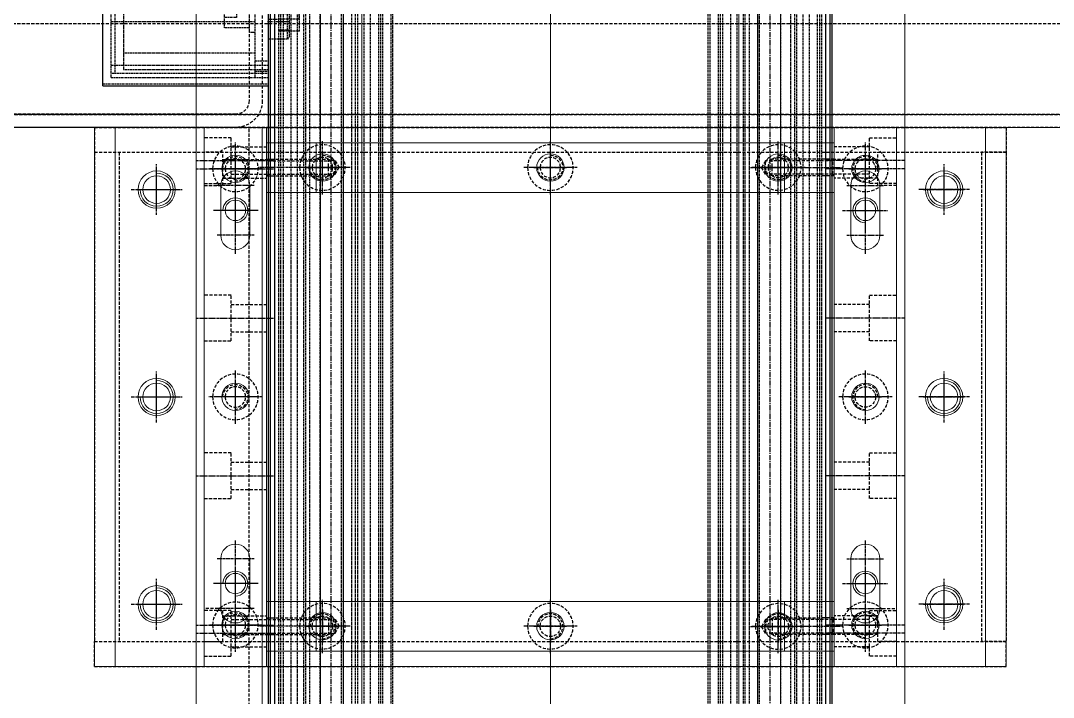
# Model space of a CAD drawing. Header units: millimetres. Extents: x -32759 to 129432, y 390 to 54305.
# Drawn here: x 20758.7 to 21007.9, y 26149.5 to 26312.6 of the extents above; entities that cross this region are included whole.
import ezdxf

# ---------------------------------------------------------------- set-up
doc = ezdxf.new("R2010")
doc.units = ezdxf.units.MM
for name, pattern in [('CENTER', [2, 1.25, -0.25, 0.25, -0.25]), ('CNS_SOLID', [0]), ('HIDDEN', [0.375, 0.25, -0.125])]:
    doc.linetypes.add(name, pattern=pattern)
for name, color, linetype, lineweight in [('_BODY', 7, 'Continuous', 13), ('AM_4', 3, 'Continuous', 25), ('thread', 3, 'Continuous', 25), ('vis', 7, 'CNS_SOLID', 30)]:
    doc.layers.add(name, color=color, linetype=linetype, lineweight=lineweight)
for name, color, linetype in [('CENTER', 1, 'CENTER'), ('CL', 1, 'CENTER'), ('HIDDEN', 2, 'HIDDEN'), ('HL', 2, 'HIDDEN')]:
    doc.layers.add(name, color=color, linetype=linetype)

# ---------------------------------------------------------------- blocks, each defined once
blk = doc.blocks.new('y8ll')
at = {"ltscale": 0.5}
blk.add_line((206532.54, 29889.07), (205707.54, 29889.07), dxfattribs=at)
at = {"layer": 'HL', "ltscale": 3}
blk.add_line((205707.54, 29885.87), (206532.54, 29885.87), dxfattribs=at)
blk = doc.blocks.new('78544')
at = {"color": 0, "rotation": 90}
blk.add_blockref('y8ll', (222708.38, -183563.49), dxfattribs=at)
blk = doc.blocks.new('567W')
at = {"ltscale": 0.5}
for q in [(197944.89, 18128.05), (198484.89, 18053.05)]:
    blk.add_line((198484.89, 18128.05), q, dxfattribs=at)
at = {"layer": 'HL', "ltscale": 3}
blk.add_line((197944.89, 18124.85), (198484.89, 18124.85), dxfattribs=at)
blk = doc.blocks.new('875654')
at = {"layer": 'HL', "ltscale": 3}
for p, q in [((237346.1, 2606.34), (237283.9, 2606.34)), ((237346.1, 2603.14), (237283.9, 2603.14)), ((237277.5, 2599.94), (237277.5, 2537.74)), ((237280.7, 2599.94), (237280.7, 2537.74)), ((237349.3, 2537.74), (237349.3, 2599.94)), ((237352.5, 2537.74), (237352.5, 2599.94)), ((237283.9, 2534.54), (237346.1, 2534.54)), ((237283.9, 2531.34), (237346.1, 2531.34))]:
    blk.add_line(p, q, dxfattribs=at)
for centre, radius, start, end in [((237283.9, 2599.94), 6.4, 90, 180), ((237346.1, 2599.94), 6.4, 0, 90), ((237283.9, 2599.94), 3.2, 90, 180), ((237346.1, 2599.94), 3.2, 0, 90), ((237283.9, 2537.74), 6.4, 180, 270), ((237283.9, 2537.74), 3.2, 180, 270), ((237346.1, 2537.74), 6.4, 270, 0), ((237346.1, 2537.74), 3.2, 270, 0)]:
    blk.add_arc(centre, radius, start, end, dxfattribs=at)
blk = doc.blocks.new('574534')
at = {"color": 0, "rotation": 90}
blk.add_blockref('y8ll', (224797.89, -186403.08), dxfattribs=at)
blk.add_blockref('567W', (-3576.07, 1601.41))
at = {"color": 0}
blk.add_blockref('875654', (-42368.68, 17123.12), dxfattribs=at)
blk = doc.blocks.new('TUWW')
at = {"ltscale": 0.5}
blk.add_circle((205051.78, 17531.93), 3.32, dxfattribs=at)
at = {"color": 1, "ltscale": 0.5}
blk.add_arc((205051.78, 17531.93), 4, 270, 180, dxfattribs=at)
at = {"layer": 'CL', "ltscale": 0.5}
for p, q in [((205051.78, 17536.93), (205051.78, 17526.93)), ((205046.78, 17531.93), (205056.78, 17531.93))]:
    blk.add_line(p, q, dxfattribs=at)
blk = doc.blocks.new('463W5')
at = {"ltscale": 0.5}
for p, q in [((206417.34, 17735.84), (206417.34, 17865.84)), ((206637.34, 17865.84), (206417.34, 17865.84)), ((206637.34, 17735.84), (206637.34, 17865.84)), ((206637.34, 17735.84), (206417.34, 17735.84))]:
    blk.add_line(p, q, dxfattribs=at)
for p in [(1380.56, 318.91), (1570.56, 318.91), (1380.56, 268.91), (1570.56, 268.91), (1380.56, 218.91), (1570.56, 218.91)]:
    blk.add_blockref('TUWW', p)
blk = doc.blocks.new('5675463W')
at = {"layer": 'HL', "ltscale": 3}
for p, q in [((206417.34, 17296.68), (206417.34, 17302.68)), ((206417.34, 17302.68), (206637.34, 17302.68)), ((206637.34, 17296.68), (206637.34, 17302.68)), ((206417.34, 17296.68), (206637.34, 17296.68))]:
    blk.add_line(p, q, dxfattribs=at)
blk = doc.blocks.new('R6WTETE')
at = {"layer": 'HL', "ltscale": 3}
for p, q in [((206923.62, 17296.68), (206923.62, 17302.68)), ((206923.62, 17302.68), (207041.62, 17302.68)), ((207041.62, 17296.68), (207041.62, 17302.68)), ((206923.62, 17296.68), (207041.62, 17296.68))]:
    blk.add_line(p, q, dxfattribs=at)
blk = doc.blocks.new('56TWETW')
for name, p in [('463W5', (0, 419.19)), ('5675463W', (0, 858.34))]:
    blk.add_blockref(name, p)
at = {"xscale": -1}
for name, p, rotation in [('5675463W', (0, 35581.71), 180), ('R6WTETE', (189120.66, -188762.59), 270)]:
    blk.add_blockref(name, p, dxfattribs=dict(at, rotation=rotation))
at = {"rotation": 90}
blk.add_blockref('R6WTETE', (223934.02, -188762.59), dxfattribs=at)
blk = doc.blocks.new('r6werw4t')
at = {"ltscale": 0.5}
blk.add_line((165472.76, 36093.26), (164562.76, 36093.26), dxfattribs=at)
blk = doc.blocks.new('t7werwt')
at = {"layer": 'HL', "ltscale": 3}
blk.add_line((165419.76, 33415.3), (164615.76, 33415.3), dxfattribs=at)
blk = doc.blocks.new('578w4w')
at = {"layer": 'HL', "ltscale": 3}
blk.add_line((163937.56, 33730.06), (163133.56, 33730.06), dxfattribs=at)
blk = doc.blocks.new('56w4w')
at = {"layer": 'HL', "ltscale": 3}
for p, q in [((163987.56, 34196.27), (163083.56, 34196.27)), ((163987.56, 34193.27), (163083.56, 34193.27))]:
    blk.add_line(p, q, dxfattribs=at)
blk = doc.blocks.new('6uwtrt')
for name, p in [('r6werw4t', (-3640.08, 0)), ('56w4w', (-2157.89, 1896.99)), ('t7werwt', (-3640.08, 2652.97)), ('578w4w', (-2157.89, 2338.2))]:
    blk.add_blockref(name, p)
blk = doc.blocks.new('5uwerwt')
at = {"rotation": 90}
blk.add_blockref('6uwtrt', (192830.5, -128822.19), dxfattribs=at)
blk = doc.blocks.new('37_CVGC_40_m_0_in_CVGC_100_650_40_TA220_SCM_60_H_B_4')
at = {"layer": 'AM_4'}
for p, q in [((-1, 108), (-1, 68)), ((146, 108), (146, 68))]:
    blk.add_line(p, q, dxfattribs=at)
at = {"layer": 'CENTER'}
for p, q in [((22.59, 104), (22.59, 58.2)), ((4.09, 88.6), (4.09, 57.8)), ((12.59, 88.6), (12.59, 57.8)), ((91, 79.6), (91, 59.8)), ((151, 79.6), (151, 59.8)), ((23, 71.36), (23, 67.84)), ((-9.5, 68.25), (-9.5, 62.75)), ((154.5, 68.25), (154.5, 62.75))]:
    blk.add_line(p, q, dxfattribs=at)
at = {"layer": 'HIDDEN'}
for p, q in [((-24.5, 108), (-24.5, 68)), ((169.5, 108), (169.5, 68)), ((-23, 106), (-23, 68)), ((168, 106), (-23, 106)), ((-22, 68), (-22, 106)), ((167, 105), (-22, 105)), ((-20, 106), (-20, 68)), ((-9.5, 106), (-9.5, 71.2)), ((-4.73, 106), (-4.73, 103)), ((-4.5, 71.2), (-4.5, 106)), ((149.5, 106), (149.5, 71.2)), ((149.73, 103), (149.73, 106)), ((154.5, 106), (154.5, 71.2)), ((165, 106), (165, 68)), ((167, 68), (167, 106)), ((168, 106), (168, 68)), ((-21, 103), (-21, 68)), ((-21, 103), (166, 103)), ((-17, 103), (-17, 71.2)), ((16.09, 102.5), (29.09, 102.5)), ((16.09, 102.5), (16.09, 97.5)), ((20.09, 98.7), (20.09, 102.5)), ((22.59, 98.7), (22.59, 102.5)), ((25.09, 98.7), (25.09, 102.5)), ((29.09, 97.5), (29.09, 102.5)), ((162, 103), (162, 71.2)), ((166, 103), (166, 68)), ((14.89, 97.5), (30.29, 97.5)), ((14.89, 97.5), (14.89, 95.5)), ((20.09, 98.7), (25.09, 98.7)), ((30.29, 95.5), (30.29, 97.5)), ((11.59, 95.5), (11.59, 88.5)), ((18.62, 95.5), (33.59, 95.5)), ((33.59, 88.5), (33.59, 95.5)), ((11.59, 88.5), (33.59, 88.5)), ((16.59, 88.5), (16.59, 85.5)), ((28.59, 85.5), (28.59, 88.5)), ((-2.41, 87.2), (-2.41, 79.2)), ((-2.41, 87.2), (19.09, 87.2)), ((1.09, 83.2), (1.09, 87.2)), ((4.09, 83.2), (4.09, 87.2)), ((6.09, 87.2), (6.09, 79.2)), ((7.09, 83.2), (7.09, 87.2)), ((9.59, 83.2), (9.59, 87.2)), ((10.59, 79.2), (10.59, 87.2)), ((11.59, 85.5), (33.59, 85.5)), ((11.59, 85.5), (11.59, 78.5)), ((12.59, 83.2), (12.59, 87.2)), ((15.59, 83.2), (15.59, 87.2)), ((19.09, 79.2), (19.09, 87.2)), ((33.59, 78.5), (33.59, 85.5)), ((1.09, 83.2), (7.09, 83.2)), ((9.59, 83.2), (15.59, 83.2)), ((-3.61, 79.2), (20.29, 79.2)), ((-3.61, 79.2), (-3.61, 77.2)), ((4.89, 79.2), (4.89, 77.2)), ((11.79, 77.2), (11.79, 79.2)), ((18.59, 78.5), (18.59, 77.2)), ((18.62, 78.5), (33.59, 78.5)), ((20.29, 77.2), (20.29, 79.2)), ((26.59, 77.2), (26.59, 78.5)), ((86, 78.7), (96, 78.7)), ((86, 78.7), (86, 72.7)), ((88.5, 75.7), (88.5, 78.7)), ((91, 75.7), (91, 78.7)), ((93.5, 75.7), (93.5, 78.7)), ((96, 72.7), (96, 78.7)), ((146, 78.7), (156, 78.7)), ((148.5, 75.7), (148.5, 78.7)), ((151, 75.7), (151, 78.7)), ((153.5, 75.7), (153.5, 78.7)), ((156, 72.7), (156, 78.7)), ((34.05, 77.2), (-8.41, 77.2)), ((-8.41, 77.2), (-8.41, 71.2)), ((-7.86, 77.2), (-7.86, 71.2)), ((6, 77.2), (6, 71.2)), ((8.05, 77.2), (8.05, 71.2)), ((17.59, 77.2), (17.59, 71.2)), ((19.64, 77.2), (19.64, 71.2)), ((33.5, 77.2), (33.5, 71.2)), ((34.05, 77.2), (34.05, 71.2)), ((88.5, 75.7), (93.5, 75.7)), ((148.5, 75.7), (153.5, 75.7)), ((18.59, 72.5), (26.59, 72.5)), ((18.59, 72.5), (18.59, 71.2)), ((26.59, 71.2), (26.59, 72.5)), ((84.9, 72.7), (97.1, 72.7)), ((84.9, 72.7), (84.9, 71.2)), ((97.1, 71.2), (97.1, 72.7)), ((144.9, 72.7), (157.1, 72.7)), ((144.9, 72.7), (144.9, 71.2)), ((157.1, 71.2), (157.1, 72.7)), ((168, 71.2), (-23, 71.2)), ((-21.5, 68), (-21.5, 71.2)), ((-19, 68), (-19, 71.2)), ((-4.4, 71), (-4.4, 68)), ((21.09, 71), (-4.4, 71)), ((-4.33, 71.2), (-4.33, 68)), ((0, 68), (0, 71.2)), ((0.09, 71.2), (0.09, 71)), ((4.09, 68), (4.09, 71)), ((4.09, 71), (4.09, 68)), ((4.11, 71), (4.11, 68)), ((12.55, 70.95), (4.13, 70.95)), ((4.13, 70.95), (4.13, 67.95)), ((4.15, 70.95), (4.15, 67.95)), ((4.33, 71.2), (4.33, 68)), ((8, 68), (8, 71.2)), ((8.09, 71), (8.09, 71.2)), ((8.59, 71.2), (8.59, 71)), ((11, 68), (11, 71.2)), ((12.53, 67.95), (12.53, 70.95)), ((12.55, 67.95), (12.55, 70.95)), ((12.57, 68), (12.57, 71)), ((12.6, 68), (12.6, 71)), ((12.6, 71), (12.6, 68)), ((16.59, 71), (16.59, 71.2)), ((21, 71.2), (21.38, 70.82)), ((21.09, 68), (21.09, 71)), ((21.17, 71.2), (21.17, 68)), ((21.38, 70.82), (21.38, 68.38)), ((21.38, 70.82), (24.62, 70.82)), ((24.62, 70.82), (25, 71.2)), ((24.62, 68.38), (24.62, 70.82)), ((29.83, 71.2), (29.83, 68)), ((30.5, 68), (30.5, 71.2)), ((59.23, 71.2), (59.23, 68)), ((66.23, 68), (66.23, 71.2)), ((81, 71.2), (81, 68)), ((118, 68), (118, 71.2)), ((132.77, 71.2), (132.77, 68)), ((139.77, 68), (139.77, 71.2)), ((164, 68), (164, 71.2)), ((166.5, 68), (166.5, 71.2)), ((-13.75, 68), (-13.75, 63.5)), ((-7.52, 68), (-7.52, 67)), ((-5.25, 63.5), (-5.25, 68)), ((0.97, 68), (0.97, 67)), ((0.99, 68), (0.99, 67)), ((4.15, 67.95), (1.01, 67.95)), ((1.01, 67.95), (1.01, 67.02)), ((1.04, 67.95), (1.04, 67.02)), ((7.2, 67), (7.2, 68)), ((9.48, 68), (9.48, 67)), ((15.67, 67.95), (12.53, 67.95)), ((15.65, 67.02), (15.65, 67.95)), ((15.67, 67.02), (15.67, 67.95)), ((15.69, 67), (15.69, 68)), ((15.72, 67), (15.72, 68)), ((21.38, 68.38), (21, 68)), ((21.38, 68.38), (24.62, 68.38)), ((24.2, 67), (24.2, 68)), ((25, 68), (24.62, 68.38)), ((88, 68), (88, 65.5)), ((94, 65.5), (94, 68)), ((148, 68), (148, 65.5)), ((150.25, 68), (150.25, 63.5)), ((154, 65.5), (154, 68)), ((158.75, 63.5), (158.75, 68)), ((-11.5, 65.5), (-11.5, 63)), ((-7.5, 65.5), (-11.5, 65.5)), ((-9.5, 65.5), (-9.5, 63)), ((0.97, 67), (-7.52, 67)), ((-7.52, 67), (-3.62, 62)), ((-7.5, 65.5), (-7.5, 63)), ((0.97, 67), (4.87, 62)), ((15.69, 67), (0.99, 67)), ((0.99, 67), (4.89, 62)), ((1.01, 67.02), (4.88, 62.05)), ((1.04, 67.02), (1.01, 67.02)), ((1.04, 67.02), (4.91, 62.05)), ((3.31, 62), (7.2, 67)), ((9.48, 67), (13.38, 62)), ((11.77, 62.05), (15.65, 67.02)), ((11.79, 62), (15.69, 67)), ((11.8, 62.05), (15.67, 67.02)), ((11.82, 62), (15.72, 67)), ((15.67, 67.02), (15.65, 67.02)), ((24.2, 67), (15.72, 67)), ((20.31, 62), (24.2, 67)), ((85.23, 60.5), (85.23, 65.5)), ((88.11, 60.5), (88.11, 65.5)), ((93.89, 60.5), (93.89, 65.5)), ((96.77, 60.5), (96.77, 65.5)), ((145.23, 60.5), (145.23, 65.5)), ((148.11, 60.5), (148.11, 65.5)), ((152.5, 65.5), (152.5, 63)), ((153.89, 60.5), (153.89, 65.5)), ((154.5, 65.5), (154.5, 63)), ((156.5, 65.5), (156.5, 63)), ((156.77, 60.5), (156.77, 65.5)), ((-13.75, 63.5), (-5.25, 63.5)), ((-13.75, 63.5), (-13.25, 63)), ((-13.25, 63), (-5.75, 63)), ((-5.75, 63), (-5.25, 63.5)), ((150.25, 63.5), (150.75, 63)), ((150.25, 63.5), (158.75, 63.5)), ((150.75, 63), (158.25, 63)), ((158.25, 63), (158.75, 63.5)), ((20.31, 62), (-3.62, 62)), ((0.09, 62), (0.09, 59.2)), ((4.88, 62.05), (11.8, 62.05)), ((8.09, 59.2), (8.09, 62)), ((8.59, 62), (8.59, 59.2)), ((16.59, 59.2), (16.59, 62)), ((96.77, 60.5), (85.23, 60.5)), ((88, 60.7), (94, 60.7)), ((88, 60.7), (88, 60.5)), ((94, 60.5), (94, 60.7)), ((156.77, 60.5), (145.23, 60.5)), ((148, 60.7), (154, 60.7)), ((148, 60.7), (148, 60.5)), ((154, 60.5), (154, 60.7)), ((0.09, 59.2), (8.09, 59.2)), ((8.59, 59.2), (16.59, 59.2))]:
    blk.add_line(p, q, dxfattribs=at)
at = {"layer": 'thread'}
for p, q in [((21, 71.2), (21, 68)), ((25, 71.2), (25, 68))]:
    blk.add_line(p, q, dxfattribs=at)
at = {"layer": 'vis'}
for p, q in [((-25, 108), (-25, 68)), ((170, 108), (-25, 108)), ((170, 108), (170, 68)), ((154.35, 68), (-25, 68))]:
    blk.add_line(p, q, dxfattribs=at)
blk = doc.blocks.new('38_CVGC_100_650_H_b_0_in_CVGC_100_650_40_TA220_SCM_60_H_B_4')
at = {"layer": 'vis'}
for p, q in [((-25.9, 50), (675.9, 50)), ((-25.9, -50), (675.9, -50))]:
    blk.add_line(p, q, dxfattribs=at)
blk = doc.blocks.new('39_CVGC_100_650_40_l_0_in_CVGC_100_650_40_TA220_SCM_60_H_B_4')
at = {"layer": 'AM_4'}
for p, q in [((584.95, 67.5), (65.05, 67.5)), ((584.95, -67.5), (65.05, -67.5))]:
    blk.add_line(p, q, dxfattribs=at)
at = {"layer": 'CENTER'}
for p, q in [((39, 53), (611, 53)), ((39, -53), (611, -53))]:
    blk.add_line(p, q, dxfattribs=at)
at = {"layer": 'HIDDEN'}
for p, q in [((585, 65.5), (65, 65.5)), ((585, 65), (65, 65)), ((65, 64.5), (585, 64.5)), ((585, 62.5), (65, 62.5)), ((585, 61), (65, 61)), ((605.5, 58), (44.5, 58)), ((585, 59.5), (65, 59.5)), ((575, 59), (66, 59)), ((605.5, 55.5), (44.5, 55.5)), ((44.5, 50.5), (605.5, 50.5)), ((44.5, 48), (605.5, 48)), ((44.5, 46.5), (605.5, 46.5)), ((44.5, 45), (605.5, 45)), ((575, 47), (66, 47)), ((44.5, 43.5), (605.5, 43.5)), ((44.5, 41.5), (605.5, 41.5)), ((44.5, 41), (605.5, 41)), ((44.5, 40.5), (605.5, 40.5)), ((44.5, 38.5), (605.5, 38.5)), ((605.5, 38), (44.5, 38)), ((44.5, -38), (605.5, -38)), ((44.5, -38.5), (605.5, -38.5)), ((44.5, -40.5), (605.5, -40.5)), ((44.5, -41), (605.5, -41)), ((44.5, -41.5), (605.5, -41.5)), ((44.5, -43.5), (605.5, -43.5)), ((44.5, -45), (605.5, -45)), ((44.5, -46.5), (605.5, -46.5)), ((575, -47), (66, -47)), ((44.5, -48), (605.5, -48)), ((605.5, -50.5), (44.5, -50.5)), ((44.5, -55.5), (605.5, -55.5)), ((605.5, -58), (44.5, -58)), ((585, -59.5), (65, -59.5)), ((575, -59), (66, -59)), ((585, -61), (65, -61)), ((585, -62.5), (65, -62.5)), ((585, -64.5), (65, -64.5)), ((585, -65), (65, -65)), ((585, -65.5), (65, -65.5))]:
    blk.add_line(p, q, dxfattribs=at)
at = {"layer": 'vis'}
for p, q in [((584.95, 68), (154.35, 68)), ((605.5, 66.5), (44.5, 66.5)), ((605.5, -66.5), (44.5, -66.5)), ((584.95, -68), (65.05, -68))]:
    blk.add_line(p, q, dxfattribs=at)
blk = doc.blocks.new('kuysrgeg')
for name in ['37_CVGC_40_m_0_in_CVGC_100_650_40_TA220_SCM_60_H_B_4', '39_CVGC_100_650_40_l_0_in_CVGC_100_650_40_TA220_SCM_60_H_B_4', '38_CVGC_100_650_H_b_0_in_CVGC_100_650_40_TA220_SCM_60_H_B_4']:
    blk.add_blockref(name, (318974.67, 32890.48))
blk = doc.blocks.new('8orytrt')
at = {"layer": 'CL', "ltscale": 0.5}
blk.add_line((285097.57, 15646.51), (285075.37, 15646.51), dxfattribs=at)
at = {"layer": 'HL', "ltscale": 3}
for p, q in [((285077.37, 15648.51), (285077.75, 15648.13)), ((285077.37, 15648.51), (285092.37, 15648.51)), ((285077.75, 15648.13), (285077.75, 15644.89)), ((285077.75, 15648.13), (285093.99, 15648.13)), ((285092.37, 15648.51), (285092.37, 15644.51)), ((285092.37, 15648.51), (285093.03, 15648.13)), ((285093.99, 15648.13), (285093.99, 15644.89)), ((285093.99, 15648.13), (285094.93, 15646.51)), ((285093.99, 15644.89), (285094.93, 15646.51)), ((285077.37, 15644.51), (285077.75, 15644.89)), ((285077.37, 15644.51), (285092.37, 15644.51)), ((285077.75, 15644.89), (285093.99, 15644.89)), ((285092.37, 15644.51), (285093.03, 15644.89))]:
    blk.add_line(p, q, dxfattribs=at)
blk = doc.blocks.new('gyuytu')
at = {"layer": 'CL', "ltscale": 0.5}
for p, q in [((287069.5, 16272.75), (287069.5, 16264.75)), ((287065.5, 16268.75), (287073.5, 16268.75))]:
    blk.add_line(p, q, dxfattribs=at)
at = {"layer": 'HL', "ltscale": 3}
blk.add_circle((287069.5, 16268.75), 2.46, dxfattribs=at)
blk.add_arc((287069.5, 16268.75), 3, 270, 180, dxfattribs=at)
blk = doc.blocks.new('t7iryt')
at = {"ltscale": 0.5}
for p, q in [((285514, 15834.53), (285514, 15846.53)), ((285514, 15846.53), (285651, 15846.53)), ((285526, 15834.53), (285526, 15846.53)), ((285639, 15834.53), (285639, 15846.53)), ((285651, 15834.53), (285651, 15846.53)), ((285514, 15834.53), (285651, 15834.53))]:
    blk.add_line(p, q, dxfattribs=at)
for name, p in [('8orytrt', (436.63, 194.02)), ('gyuytu', (-1542, -428.22)), ('gyuytu', (-1487, -428.22)), ('gyuytu', (-1432, -428.24))]:
    blk.add_blockref(name, p)
at = {"xscale": -1, "rotation": 0.0961609441121869}
blk.add_blockref('8orytrt', (570754.25, 672.5), dxfattribs=at)
blk = doc.blocks.new('6t7i7i6')
at = {"ltscale": 0.5}
blk.add_circle((285168.59, 16195.15), 4.5, dxfattribs=at)
at = {"layer": 'CL', "ltscale": 0.5}
for p, q in [((285168.59, 16201.27), (285168.59, 16189.03)), ((285162.47, 16195.15), (285174.71, 16195.15))]:
    blk.add_line(p, q, dxfattribs=at)
blk = doc.blocks.new('tyiewrt')
at = {"ltscale": 0.5}
blk.add_circle((285434.97, 15729.81), 3.3, dxfattribs=at)
at = {"layer": 'CL', "ltscale": 0.5}
for p, q in [((285434.97, 15736.31), (285434.97, 15723.31)), ((285428.47, 15729.81), (285441.47, 15729.81))]:
    blk.add_line(p, q, dxfattribs=at)
at = {"layer": 'HL', "ltscale": 3}
blk.add_circle((285434.97, 15729.81), 5.5, dxfattribs=at)
blk = doc.blocks.new('tui89i')
at = {"ltscale": 0.5}
for p, q in [((179094.51, 29829.02), (179224.51, 29829.02)), ((179094.51, 29619.02), (179094.51, 29829.02)), ((179224.51, 29619.02), (179224.51, 29829.02)), ((179094.51, 29619.02), (179224.51, 29619.02))]:
    blk.add_line(p, q, dxfattribs=at)
for name, p in [('6t7i7i6', (-106059.09, 13623.87)), ('6t7i7i6', (-106009.09, 13623.87)), ('6t7i7i6', (-105959.09, 13623.87)), ('tyiewrt', (-106330.46, 14070.22)), ('tyiewrt', (-106275.46, 14070.22)), ('tyiewrt', (-106220.46, 14070.22)), ('tyiewrt', (-106330.79, 14049.22)), ('tyiewrt', (-106220.14, 14049.22)), ('tyiewrt', (-106330.76, 13994.22)), ('tyiewrt', (-106220.16, 13994.22)), ('tyiewrt', (-106330.76, 13939.22)), ('tyiewrt', (-106220.16, 13939.22)), ('tyiewrt', (-106330.46, 13918.22)), ('tyiewrt', (-106275.46, 13918.22)), ('tyiewrt', (-106220.46, 13918.22))]:
    blk.add_blockref(name, p)
at = {"xscale": -1, "rotation": 180}
for p in [(-106059.09, 45824.18), (-106009.09, 45824.18), (-105959.09, 45824.18)]:
    blk.add_blockref('6t7i7i6', p, dxfattribs=at)
blk = doc.blocks.new('r6ryturt')
at = {"layer": 'CL', "ltscale": 0.5}
blk.add_line((287116.45, 16169.96), (287135.45, 16169.96), dxfattribs=at)
at = {"layer": 'HL', "ltscale": 3}
for p, q in [((287118.45, 16175.46), (287124.95, 16175.46)), ((287124.95, 16175.46), (287124.95, 16164.46)), ((287124.95, 16173.26), (287133.45, 16173.26)), ((287124.95, 16166.66), (287133.45, 16166.66)), ((287124.95, 16164.46), (287118.45, 16164.46))]:
    blk.add_line(p, q, dxfattribs=at)
blk = doc.blocks.new('t7yrt')
at = {"ltscale": 0.5}
blk.add_circle((287082.05, 16268.75), 2.46, dxfattribs=at)
at = {"color": 1, "ltscale": 0.5}
blk.add_arc((287082.05, 16268.75), 3, 270, 180, dxfattribs=at)
at = {"layer": 'CL', "ltscale": 0.5}
for p, q in [((287082.05, 16272.75), (287082.05, 16264.75)), ((287078.05, 16268.75), (287086.05, 16268.75))]:
    blk.add_line(p, q, dxfattribs=at)
blk = doc.blocks.new('6ertet')
at = {"layer": 'CL', "ltscale": 0.5}
blk.add_line((287059.83, 16178.77), (287078.83, 16178.77), dxfattribs=at)
at = {"layer": 'HL', "ltscale": 3}
for p, q in [((287061.83, 16182.77), (287066.33, 16182.77)), ((287066.33, 16182.77), (287066.33, 16174.77)), ((287066.33, 16181.02), (287076.83, 16181.02)), ((287066.33, 16176.52), (287076.83, 16176.52)), ((287066.33, 16174.77), (287061.83, 16174.77))]:
    blk.add_line(p, q, dxfattribs=at)
blk = doc.blocks.new('67itrtt')
at = {"ltscale": 0.5}
for p, q in [((179084.51, 29388.24), (179084.51, 29403.24)), ((179084.51, 29403.24), (179214.51, 29403.24)), ((179214.51, 29388.24), (179214.51, 29403.24)), ((179084.51, 29388.24), (179214.51, 29388.24))]:
    blk.add_line(p, q, dxfattribs=at)
at = {"rotation": 90}
for name, p in [('r6ryturt', (195262.47, -257730.22)), ('6ertet', (195273.27, -257673.6)), ('r6ryturt', (195300.47, -257730.22)), ('r6ryturt', (195338.47, -257730.22)), ('6ertet', (195383.27, -257673.6)), ('r6ryturt', (195376.47, -257730.22))]:
    blk.add_blockref(name, p, dxfattribs=at)
for name, p in [('gyuytu', (-107975, 13126.98)), ('t7yrt', (-107977.55, 13126.98)), ('gyuytu', (-107920, 13126.98)), ('t7yrt', (-107887.55, 13126.98)), ('gyuytu', (-107865, 13126.98))]:
    blk.add_blockref(name, p)
blk = doc.blocks.new('5684336')
for name, p in [('tui89i', (-10, 1021.28)), ('67itrtt', (0, 1273.57))]:
    blk.add_blockref(name, p)
at = {"xscale": -1}
for name, p, rotation in [('67itrtt', (0, 60217.04), 180), ('t7iryt', (163253.67, -254837.2), 270)]:
    blk.add_blockref(name, p, dxfattribs=dict(at, rotation=rotation))
at = {"rotation": 90}
blk.add_blockref('t7iryt', (195045.34, -254837.2), dxfattribs=at)
blk = doc.blocks.new('yuotr')
at = {"ltscale": 0.5}
for p, q in [((277992.48, 12084.63), (278004.48, 12084.63)), ((277992.48, 12077.63), (278004.48, 12077.63))]:
    blk.add_line(p, q, dxfattribs=at)
for centre, start, end in [((277992.48, 12081.13), 90, 270), ((278004.48, 12081.13), 270, 90)]:
    blk.add_arc(centre, 3.5, start, end, dxfattribs=at)
at = {"layer": 'CL', "ltscale": 0.5}
for p, q in [((277992.48, 12085.63), (277992.48, 12076.63)), ((277998.48, 12086.63), (277998.48, 12075.63)), ((278004.48, 12085.63), (278004.48, 12076.63)), ((277987.98, 12081.13), (278008.98, 12081.13))]:
    blk.add_line(p, q, dxfattribs=at)
blk = doc.blocks.new('567363ty')
at = {"ltscale": 0.5}
for p, q in [((180191.81, 29686.8), (179516.81, 29686.8)), ((180191.81, 29676.8), (179516.81, 29676.8)), ((180191.81, 29665.8), (179516.81, 29665.8)), ((180151.81, 29646.8), (179516.81, 29646.8))]:
    blk.add_line(p, q, dxfattribs=at)
for p in [(-98121.67, 17575.16), (-98031.67, 17575.16)]:
    blk.add_blockref('yuotr', p)
blk = doc.blocks.new('78tet')
at = {"rotation": 180}
blk.add_blockref('kuysrgeg', (462691.61, 47065.04), dxfattribs=at)
for name, p in [('5684336', (-35677.56, -16570.74)), ('567363ty', (-36449.87, -15557.73))]:
    blk.add_blockref(name, p)
at = {"xscale": -1, "rotation": 180}
blk.add_blockref('567363ty', (-36449.87, 43906.86), dxfattribs=at)
blk = doc.blocks.new('y8e5ey')
at = {"color": 1, "ltscale": 0.5}
blk.add_line((97726.395, 11038.01), (97726.395, 15502.823), dxfattribs=at)
for name, p, rotation in [('78tet', (111900.956, -130522.981), 90), ('5uwerwt', (130331.376, -143723.274), 90), ('78544', (120364.948, -179805.35), 90), ('574534', (117525.357, -181894.861), 90), ('56TWETW', (304253.734, 31168.986), 180.0000000000476)]:
    blk.add_blockref(name, p, dxfattribs=dict(rotation=rotation))
blk = doc.blocks.new('1')
at = {"color": 6, "xscale": -1}
blk.add_blockref('y8e5ey', (100575.763, -6800.077), dxfattribs=at)
blk = doc.blocks.new('sdfgsdfgcxvxbxcv')
at = {"color": 1, "ltscale": 0.5}
blk.add_line((269230.406, 137030.925), (269230.406, 141495.738), dxfattribs=at)
blk.add_blockref('1', (266381.038, 132792.991))

msp = doc.modelspace()

# ---------------------------------------------------------------- block references
at = {"layer": '_BODY'}
msp.add_blockref('sdfgsdfgcxvxbxcv', (-248343.91, -112719.97), dxfattribs=at)

doc.saveas('drawing.dxf')
